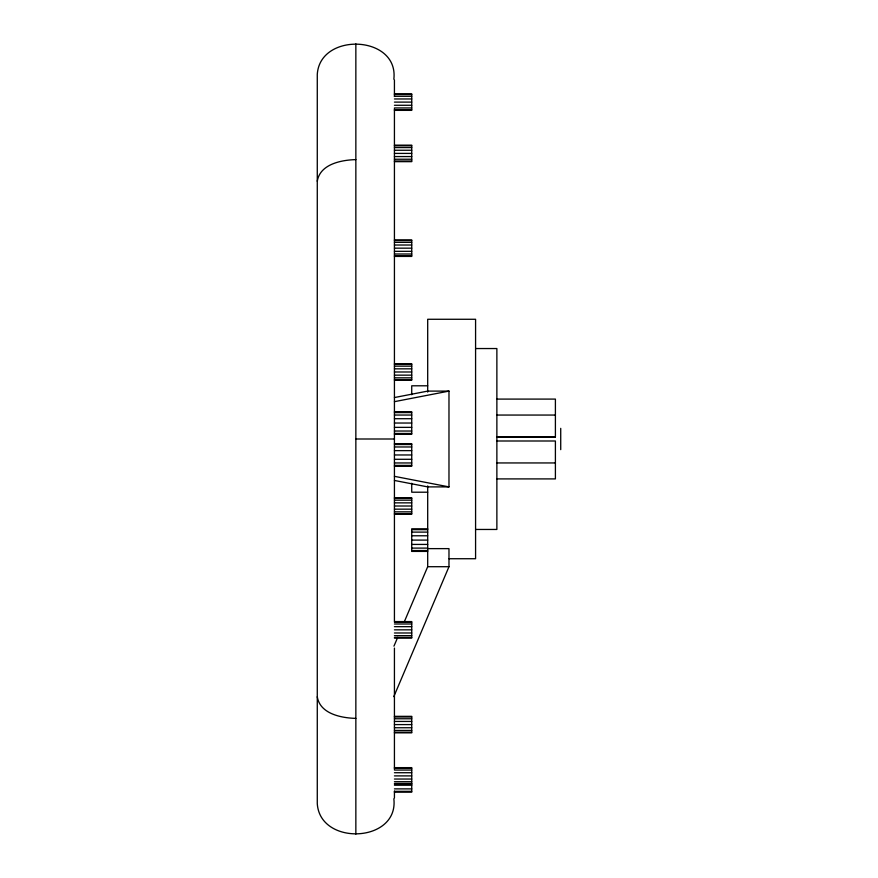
<?xml version="1.0" encoding="UTF-8"?>
<svg xmlns="http://www.w3.org/2000/svg" width="878" height="878" viewBox="0 0 878 878"><rect width="100%" height="100%" fill="white"/><g stroke="black" fill="none" stroke-linecap="round" stroke-linejoin="round"><path stroke-width="1.32" d="M393.838 79.272C399.04 35.021 319.801 31.685 317.276 74.498L317.276 803.502C319.801 846.315 399.04 842.979 393.838 798.728M317.276 181.252C319.976 164.12 341.322 159.983 355.853 159.62M393.948 646.164L397.701 637.34M404.132 622.206L427.696 566.705L427.696 485.929M393.816 696.616L448.976 566.705L448.976 548.629L427.696 548.629M394.431 397.547L427.696 391.105L448.976 391.105L448.976 486.895L427.696 486.895L394.431 480.453M394.431 401.663L448.976 391.105M394.431 93.869L411.727 93.869L411.727 110.365L394.431 110.365M394.431 94.495L411.727 94.495M394.431 96.284L411.727 96.284M394.431 98.962L411.727 98.962M394.431 102.111L411.727 102.111M394.431 105.272L411.727 105.272M394.431 107.95L411.727 107.95M394.431 109.739L411.727 109.739M394.431 145.155L411.727 145.155L411.727 161.651L394.431 161.651M394.431 145.781L411.727 145.781M394.431 147.57L411.727 147.57M394.431 150.248L411.727 150.248M394.431 153.409L411.727 153.409M394.431 156.558L411.727 156.558M394.431 159.236L411.727 159.236M394.431 161.025L411.727 161.025M394.431 239.924L411.727 239.924L411.727 256.42L394.431 256.42M394.431 240.55L411.727 240.55M394.431 242.339L411.727 242.339M394.431 245.017L411.727 245.017M394.431 248.167L411.727 248.167M394.431 251.327L411.727 251.327M394.431 254.005L411.727 254.005M394.431 255.794L411.727 255.794M475.58 348.544L496.871 348.544L496.871 529.456L475.58 529.456M394.431 363.744L411.727 363.744L411.727 380.24L394.431 380.24M394.431 364.37L411.727 364.37M394.431 366.159L411.727 366.159M394.431 368.837L411.727 368.837M394.431 371.987L411.727 371.987M394.431 375.147L411.727 375.147M394.431 377.825L411.727 377.825M394.431 379.614L411.727 379.614M427.696 385.793L411.727 385.793L411.727 394.76M496.871 399.095L555.401 399.095L555.401 437.003L496.871 437.057M394.431 411.727L411.727 411.727L411.727 434.347L394.431 434.347M394.431 412.594L411.727 412.594M394.431 415.042L411.727 415.042M496.871 415.053L555.401 415.053M394.431 418.707L411.727 418.707M394.431 423.031L411.727 423.031M394.431 427.366L411.727 427.366M394.431 431.032L411.727 431.032M394.431 433.48L411.727 433.48M496.871 437.003L555.401 437.003M355.853 439L394.431 439M496.871 440.997L555.401 440.997L555.401 478.905L496.871 478.905M394.431 443.653L411.727 443.653L411.727 466.273L394.431 466.273M394.431 444.52L411.727 444.52M394.431 446.968L411.727 446.968M394.431 450.633L411.727 450.633M394.431 454.969L411.727 454.969M394.431 459.293L411.727 459.293M394.431 462.958L411.727 462.958M496.871 462.947L555.401 462.947M394.431 465.406L411.727 465.406M427.696 492.207L411.727 492.207L411.727 483.24M394.431 497.76L411.727 497.76L411.727 514.256L394.431 514.256M394.431 498.386L411.727 498.386M394.431 500.175L411.727 500.175M394.431 502.853L411.727 502.853M394.431 506.013L411.727 506.013M394.431 509.163L411.727 509.163M394.431 511.841L411.727 511.841M394.431 513.63L411.727 513.63M427.696 528.797L411.727 528.797L411.727 551.406L427.696 551.406M411.727 529.654L427.696 529.654M411.727 532.112L427.696 532.112M411.727 535.778L427.696 535.778M411.727 540.102L427.696 540.102M411.727 544.426L427.696 544.426M411.727 548.102L427.696 548.102M411.727 550.55L427.696 550.55M448.976 558.726L475.58 558.726L475.58 319.274L427.696 319.274L427.696 392.071M427.696 566.705L448.976 566.705M394.431 621.58L411.727 621.58L411.727 638.076L394.431 638.076M394.431 622.206L411.727 622.206M394.431 623.995L411.727 623.995M394.431 626.672L411.727 626.672M394.431 629.833L411.727 629.833M394.431 632.983L411.727 632.983M394.431 635.661L411.727 635.661M394.431 637.45L411.727 637.45M394.431 716.349L411.727 716.349L411.727 732.845L394.431 732.845M394.431 716.975L411.727 716.975M394.431 718.764L411.727 718.764M394.431 721.442L411.727 721.442M394.431 724.591L411.727 724.591M394.431 727.752L411.727 727.752M394.431 730.43L411.727 730.43M394.431 732.219L411.727 732.219M394.431 767.635L411.727 767.635L411.727 792.197L394.431 792.197M394.431 768.261L411.727 768.261M394.431 770.05L411.727 770.05M394.431 772.728L411.727 772.728M394.431 775.889L411.727 775.889M394.431 779.038L411.727 779.038M394.431 781.716L411.727 781.716M394.431 783.505L411.727 783.505M394.431 784.131L411.727 784.131M394.431 785.217L411.727 785.217M394.431 788.883L411.727 788.883M394.431 791.33L411.727 791.33M355.853 718.38C341.322 718.017 319.976 713.88 317.276 696.748M394.431 476.337L448.976 486.895M560.724 428.354L560.724 449.646M394.431 80.03L394.431 96.481M394.431 108.652L394.431 621.251M394.431 648.074L394.431 769.347M394.431 791.078L394.431 797.97M355.853 43.9L355.853 834.1"/></g></svg>
